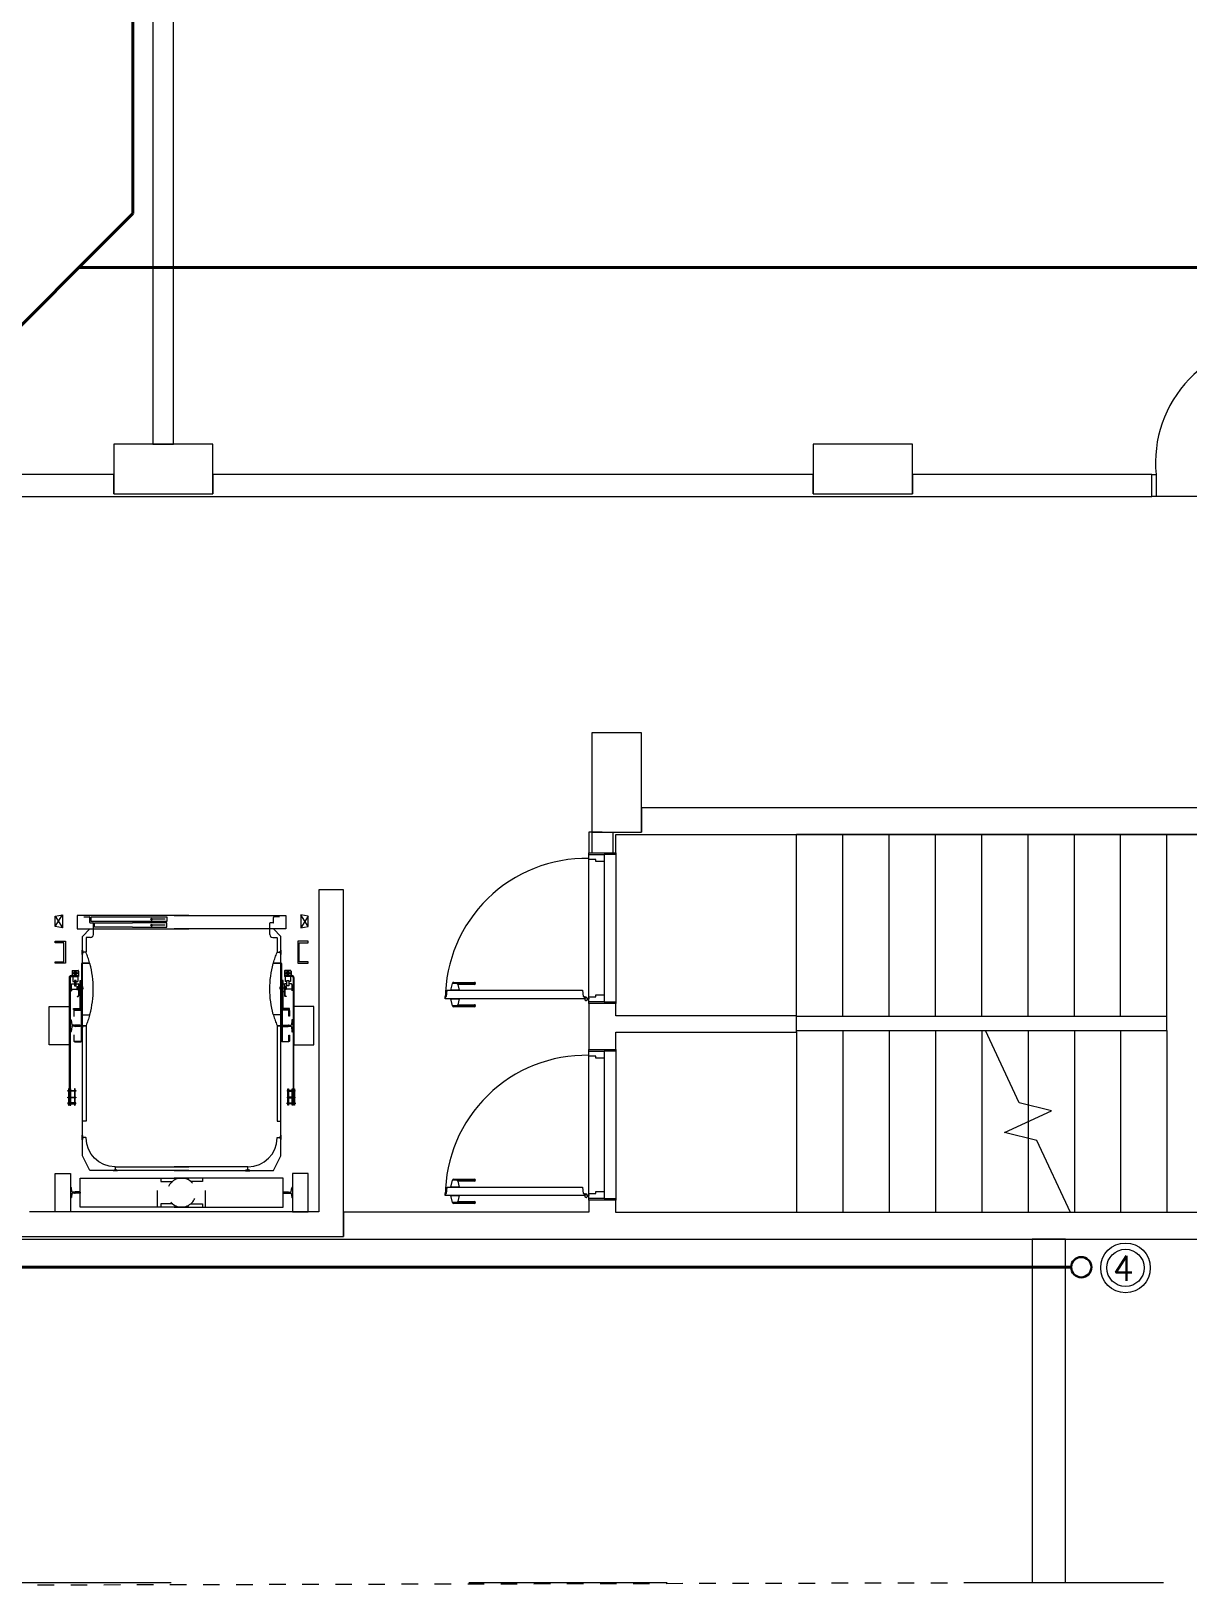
# Model space of a CAD drawing. Header units: millimetres. Extents: x 539 to 842, y -453 to -96.
# Drawn here: x 751.97 to 758.96, y -360.61 to -351.22 of the extents above; entities that cross this region are included whole.
import ezdxf

# ---------------------------------------------------------------- set-up
doc = ezdxf.new("R2010")
doc.units = ezdxf.units.MM
doc.header["$LTSCALE"] = 0.1
for name, pattern in [('ACAD_ISO03W100', [30, 12, -18]), ('CENTER', [2.25, 1, -0.1, 0.05, -0.1, 1]), ('CONTINUA', [0]), ('DASHED', [0.7, 0.5, -0.2]), ('HIDDEN', [0.375, 0.25, -0.125]), ('HIDDEN2', [0.1875, 0.125, -0.0625]), ('Overhead', [0.003969, 0.002381, -0.001587])]:
    doc.linetypes.add(name, pattern=pattern)
doc.layers.get('0').update_dxf_attribs({"lineweight": 5})
doc.layers.add('00-Pluvial', color=40, linetype='Continuous')
doc.layers.add('Textos', color=7, linetype='Continuous')
doc.layers.add('A-WALL', color=7, linetype='Continuous', lineweight=5)
doc.styles.add('Romans', font='romans.shx')

# ---------------------------------------------------------------- blocks, each defined once
blk = doc.blocks.new('g')
blk.add_lwpolyline([(0.6, 0.2), (0.1, 0.2, -0.198945), (0, 0.3, -0.198878), (-0.1, 0.4), (-0.1, 1.2, 0.414208), (-0.3, 1.5, 0.414219), (-0.5, 1.2, -0.000005), (-0.5, -1.3, 0.000002), (-0.5, -1.3, 0.999999), (-0.1, -1.3), (-0.1, -0.4, -0.198907), (0, -0.3, -0.198919), (0.1, -0.2), (0.6, -0.2)], format="xyb")
blk = doc.blocks.new('2-PB F')
at = {"color": 8, "lineweight": 18}
for p, q in [((752.7036, -349.8853), (752.7036, -353.7182)), ((752.8286, -353.7182), (752.8286, -349.8853)), ((753.0661, -353.7182), (752.4661, -353.7182)), ((752.4661, -353.7182), (752.4661, -353.902)), ((752.7036, -353.7182), (752.8286, -353.7182)), ((753.0661, -353.902), (753.0661, -353.7182)), ((757.295, -353.718), (756.695, -353.718)), ((756.695, -353.718), (756.695, -353.902)), ((757.295, -353.902), (757.295, -353.718)), ((752.4661, -353.902), (748.8379, -353.902)), ((752.4661, -353.902), (752.4661, -353.9035)), ((752.4661, -354.018), (752.4661, -353.902)), ((752.4661, -353.9035), (752.4661, -353.9045)), ((752.4661, -353.9045), (752.4661, -353.917)), ((752.4661, -353.917), (752.4661, -353.918)), ((752.4661, -353.918), (752.4661, -354.018)), ((753.0661, -353.9035), (753.0661, -353.902)), ((756.695, -353.902), (753.0661, -353.902)), ((753.0661, -353.902), (753.0661, -354.018)), ((753.0661, -353.9045), (753.0661, -353.9035)), ((753.0661, -353.917), (753.0661, -353.9045)), ((753.0661, -353.918), (753.0661, -353.917)), ((753.0661, -354.018), (753.0661, -353.918)), ((756.695, -353.902), (756.695, -353.9035)), ((756.695, -354.018), (756.695, -353.902)), ((756.695, -353.9035), (756.695, -353.9045)), ((756.695, -353.9045), (756.695, -353.917)), ((756.695, -353.917), (756.695, -353.918)), ((756.695, -353.918), (756.695, -354.018)), ((757.295, -353.9035), (757.295, -353.902)), ((758.743, -353.902), (757.295, -353.902)), ((757.295, -353.902), (757.295, -354.018)), ((757.295, -353.9045), (757.295, -353.9035)), ((757.295, -353.917), (757.295, -353.9045)), ((757.295, -353.918), (757.295, -353.917)), ((757.295, -354.018), (757.295, -353.918)), ((758.743, -353.9019), (758.768, -353.9019)), ((758.743, -354.0355), (758.743, -353.9019)), ((758.768, -353.9019), (758.768, -354.0355)), ((746.7891, -354.0355), (752.4661, -354.0355)), ((752.4661, -354.018), (752.4661, -354.0182)), ((752.4661, -354.0182), (753.0661, -354.0182)), ((752.4661, -354.0355), (758.743, -354.0355)), ((753.0661, -354.0182), (753.0661, -354.018)), ((756.695, -354.018), (757.295, -354.018)), ((758.768, -354.0355), (758.743, -354.0355)), ((759.568, -354.0355), (758.768, -354.0355)), ((755.6565, -355.4637), (755.3565, -355.4637)), ((755.3565, -355.4637), (755.3565, -356.0637)), ((755.6565, -355.9162), (755.6565, -355.4637)), ((755.6565, -355.9177), (755.6565, -355.9162)), ((759.7818, -355.9162), (755.6565, -355.9162)), ((755.6565, -355.9162), (755.6565, -356.0637)), ((755.6565, -355.9187), (755.6565, -355.9177)), ((755.6565, -355.9337), (755.6565, -355.9187)), ((755.6565, -356.0637), (755.6565, -355.9337)), ((755.4203, -356.0637), (755.339, -356.0637)), ((755.339, -356.0637), (755.339, -356.1888)), ((755.3565, -356.0637), (755.4203, -356.0637)), ((755.3565, -356.0637), (755.3565, -356.1888)), ((755.4203, -356.0637), (755.6565, -356.0637)), ((755.4865, -356.1888), (755.4865, -356.0637)), ((755.5015, -356.1888), (755.5015, -356.0787)), ((755.5015, -356.0787), (759.7818, -356.0787)), ((756.594, -357.1787), (756.594, -356.0787)), ((759.934, -356.0787), (756.594, -356.0787)), ((756.874, -357.1787), (756.874, -356.0787)), ((756.874, -357.1787), (756.874, -356.0787)), ((757.154, -357.1787), (757.154, -356.0787)), ((757.154, -357.1787), (757.154, -356.0787)), ((757.434, -357.1787), (757.434, -356.0787)), ((757.434, -357.1787), (757.434, -356.0787)), ((757.714, -357.1787), (757.714, -356.0787)), ((757.714, -357.1787), (757.714, -356.0787)), ((757.994, -357.1787), (757.994, -356.0787)), ((757.994, -357.1787), (757.994, -356.0787)), ((758.274, -357.1787), (758.274, -356.0787)), ((758.274, -357.1787), (758.274, -356.0787)), ((758.554, -357.1787), (758.554, -356.0787)), ((758.554, -357.1787), (758.554, -356.0787)), ((758.834, -357.1787), (758.834, -356.0787)), ((758.834, -357.1787), (758.834, -356.0787)), ((755.339, -356.1888), (755.5015, -356.1888)), ((755.339, -356.1988), (755.339, -356.1888)), ((755.339, -356.1988), (755.431, -356.1988)), ((755.339, -356.2288), (755.339, -356.1988)), ((755.431, -356.1988), (755.431, -356.2408)), ((755.5015, -356.1988), (755.431, -356.1988)), ((755.5015, -356.1888), (755.5015, -356.1988)), ((755.5015, -356.1988), (755.5015, -357.0888)), ((755.3805, -356.2288), (755.339, -356.2288)), ((755.339, -357.0588), (755.339, -356.2288)), ((755.3805, -356.2408), (755.3805, -356.2288)), ((755.431, -356.2408), (755.3805, -356.2408)), ((755.431, -356.2408), (755.431, -357.0468)), ((753.8565, -356.4119), (753.7065, -356.4119)), ((753.7065, -356.4119), (753.7065, -358.3587)), ((753.8565, -358.5087), (753.8565, -356.4119)), ((752.2855, -356.5765), (752.3184, -356.5765)), ((752.3211, -356.6107), (752.3211, -356.5791)), ((753.4322, -356.6107), (753.4322, -356.5791)), ((753.4678, -356.5765), (753.4349, -356.5765)), ((752.3224, -356.612), (752.3407, -356.612)), ((752.3433, -356.6831), (752.3433, -356.6147)), ((753.41, -356.6831), (753.41, -356.6147)), ((753.4309, -356.612), (753.4127, -356.612)), ((752.1122, -356.7231), (752.1744, -356.7231)), ((752.1122, -356.732), (752.1122, -356.7231)), ((752.1655, -356.732), (752.1122, -356.732)), ((752.1655, -356.8476), (752.1655, -356.732)), ((752.1744, -356.7231), (752.1744, -356.8565)), ((753.6411, -356.7231), (753.5789, -356.7231)), ((753.5789, -356.7231), (753.5789, -356.8565)), ((753.5878, -356.8476), (753.5878, -356.732)), ((753.5878, -356.732), (753.6411, -356.732)), ((753.6411, -356.732), (753.6411, -356.7231)), ((752.1122, -356.8565), (752.1122, -356.8476)), ((752.1122, -356.8476), (752.1655, -356.8476)), ((752.1744, -356.8565), (752.1122, -356.8565)), ((753.5789, -356.8565), (753.6411, -356.8565)), ((753.6411, -356.8476), (753.5878, -356.8476)), ((753.6411, -356.8565), (753.6411, -356.8476)), ((754.4792, -357.0584), (754.4819, -357.02)), ((754.4819, -357.02), (755.3015, -357.02)), ((754.5052, -357.02), (754.5147, -356.978)), ((754.5558, -357.02), (754.5052, -357.02)), ((754.6542, -356.978), (754.5147, -356.978)), ((754.522, -356.972), (754.6482, -356.972)), ((754.5471, -356.984), (754.5401, -356.978)), ((754.5471, -356.984), (754.5558, -357.02)), ((754.6482, -356.984), (754.5471, -356.984)), ((755.3015, -357.02), (755.3042, -357.0584)), ((755.3805, -357.0468), (755.431, -357.0468)), ((755.3805, -357.0588), (755.3805, -357.0468)), ((755.431, -357.0468), (755.431, -357.0888)), ((754.4712, -357.0584), (754.4792, -357.0584)), ((754.4712, -357.071), (754.4712, -357.0584)), ((755.3122, -357.071), (754.4712, -357.071)), ((754.5052, -357.071), (754.5558, -357.071)), ((754.5147, -357.113), (754.5052, -357.071)), ((754.6542, -357.113), (754.5147, -357.113)), ((754.6482, -357.119), (754.522, -357.119)), ((754.5471, -357.107), (754.5401, -357.113)), ((754.5558, -357.071), (754.5471, -357.107)), ((754.5471, -357.107), (754.6482, -357.107)), ((755.3042, -357.0584), (755.3122, -357.0584)), ((755.3122, -357.0584), (755.3122, -357.071)), ((755.3122, -357.0602), (755.3199, -357.0602)), ((755.3122, -357.0633), (755.3122, -357.0602)), ((755.3199, -357.0633), (755.3122, -357.0633)), ((755.3222, -357.0661), (755.3199, -357.0633)), ((755.3222, -357.0612), (755.3286, -357.0689)), ((755.339, -357.0707), (755.3277, -357.0802)), ((755.3305, -357.0738), (755.339, -357.0666)), ((755.339, -357.0888), (755.339, -357.0588)), ((755.339, -357.0588), (755.3805, -357.0588)), ((755.339, -357.0666), (755.339, -357.0707)), ((755.431, -357.0888), (755.339, -357.0888)), ((755.339, -357.0988), (755.339, -357.0888)), ((755.339, -357.0988), (755.339, -357.3788)), ((755.5015, -357.0988), (755.339, -357.0988)), ((755.431, -357.0888), (755.5015, -357.0888)), ((755.5015, -357.0888), (755.5015, -357.0988)), ((755.5015, -357.1738), (755.5015, -357.0988)), ((752.2027, -357.2709), (752.2027, -357.1976)), ((752.2027, -357.1976), (752.2072, -357.1976)), ((752.21, -357.2002), (752.2127, -357.2285)), ((752.2127, -357.24), (752.21, -357.2683)), ((752.2296, -357.2309), (752.2153, -357.2309)), ((752.2296, -357.2376), (752.2153, -357.2376)), ((752.2296, -357.2309), (752.2324, -357.2303)), ((752.2296, -357.2309), (752.2324, -357.2303)), ((752.2296, -357.2376), (752.2324, -357.2383)), ((752.2296, -357.2376), (752.2324, -357.2383)), ((752.2624, -357.2303), (752.2324, -357.2303)), ((752.2624, -357.2383), (752.2324, -357.2383)), ((752.2633, -357.2311), (752.2624, -357.2303)), ((752.2633, -357.2374), (752.2624, -357.2383)), ((752.2633, -357.2311), (752.2633, -357.2374)), ((753.49, -357.2311), (753.4909, -357.2303)), ((753.49, -357.2311), (753.49, -357.2374)), ((753.49, -357.2374), (753.4909, -357.2383)), ((753.4909, -357.2303), (753.5209, -357.2303)), ((753.4909, -357.2383), (753.5209, -357.2383)), ((753.5237, -357.2309), (753.5209, -357.2303)), ((753.5237, -357.2309), (753.5209, -357.2303)), ((753.5237, -357.2376), (753.5209, -357.2383)), ((753.5237, -357.2376), (753.5209, -357.2383)), ((753.5237, -357.2309), (753.538, -357.2309)), ((753.5237, -357.2376), (753.538, -357.2376)), ((753.5433, -357.2002), (753.5406, -357.2285)), ((753.5406, -357.24), (753.5433, -357.2683)), ((753.5506, -357.1976), (753.5461, -357.1976)), ((753.5506, -357.2709), (753.5506, -357.1976)), ((756.594, -357.1738), (755.5015, -357.1738)), ((756.594, -357.2738), (756.594, -357.1738)), ((758.834, -357.1787), (756.594, -357.1787)), ((758.834, -357.2637), (758.834, -357.1787)), ((752.2027, -357.2709), (752.2072, -357.2709)), ((753.5506, -357.2709), (753.5461, -357.2709)), ((755.5015, -357.3788), (755.5015, -357.2738)), ((755.5015, -357.2738), (756.594, -357.2738)), ((756.594, -357.2637), (756.874, -357.2637)), ((756.594, -357.2713), (756.594, -358.3637)), ((756.874, -357.2637), (757.154, -357.2637)), ((756.874, -357.2637), (756.874, -358.3637)), ((757.154, -357.2637), (757.434, -357.2637)), ((757.154, -357.2637), (757.154, -358.3637)), ((757.434, -357.2637), (757.714, -357.2637)), ((757.434, -357.2637), (757.434, -358.3637)), ((757.714, -357.2637), (757.7376, -357.2637)), ((757.714, -357.2637), (757.714, -358.3637)), ((757.7376, -357.2637), (758.834, -357.2637)), ((757.994, -357.2637), (757.994, -357.7132)), ((757.994, -357.2637), (757.994, -357.7132)), ((758.274, -357.2637), (758.274, -358.3637)), ((758.274, -357.2637), (758.274, -358.3637)), ((758.554, -357.2637), (758.554, -358.3637)), ((758.554, -357.2637), (758.554, -358.3637)), ((758.834, -357.2637), (758.834, -358.3637)), ((758.834, -357.2637), (758.834, -358.3637)), ((755.339, -357.3788), (755.5015, -357.3788)), ((755.339, -357.3888), (755.339, -357.3788)), ((755.339, -357.3888), (755.431, -357.3888)), ((755.339, -357.4188), (755.339, -357.3888)), ((755.3805, -357.4188), (755.339, -357.4188)), ((755.339, -358.2488), (755.339, -357.4188)), ((755.3805, -357.4308), (755.3805, -357.4188)), ((755.431, -357.4308), (755.3805, -357.4308)), ((755.431, -357.3888), (755.431, -357.4308)), ((755.5015, -357.3888), (755.431, -357.3888)), ((755.431, -357.4308), (755.431, -358.2368)), ((755.5015, -357.3788), (755.5015, -357.3888)), ((755.5015, -357.3888), (755.5015, -358.2788)), ((757.994, -357.7132), (757.994, -357.8137)), ((757.994, -357.8137), (757.994, -357.9141)), ((757.994, -357.8137), (757.994, -357.9141)), ((757.994, -357.9141), (757.994, -358.3637)), ((754.5052, -358.21), (754.5147, -358.168)), ((754.6542, -358.168), (754.5147, -358.168)), ((754.522, -358.162), (754.6482, -358.162)), ((754.5471, -358.174), (754.5401, -358.168)), ((754.5471, -358.174), (754.5558, -358.21)), ((754.6482, -358.174), (754.5471, -358.174)), ((752.2055, -358.212), (752.2055, -358.2743)), ((752.2081, -358.212), (752.2055, -358.212)), ((752.2081, -358.2743), (752.2055, -358.2743)), ((752.2135, -358.2372), (752.2109, -358.2146)), ((752.2135, -358.249), (752.2109, -358.2717)), ((752.2296, -358.2398), (752.2164, -358.2398)), ((752.2296, -358.2465), (752.2164, -358.2465)), ((752.2296, -358.2398), (752.2324, -358.2391)), ((752.2296, -358.2465), (752.2324, -358.2471)), ((752.2624, -358.2391), (752.2324, -358.2391)), ((752.2624, -358.2471), (752.2324, -358.2471)), ((752.2633, -358.24), (752.2624, -358.2391)), ((752.2633, -358.2463), (752.2624, -358.2471)), ((752.2633, -358.24), (752.2633, -358.2463)), ((753.49, -358.24), (753.4909, -358.2391)), ((753.49, -358.24), (753.49, -358.2463)), ((753.49, -358.2463), (753.4909, -358.2471)), ((753.4909, -358.2391), (753.5209, -358.2391)), ((753.4909, -358.2471), (753.5209, -358.2471)), ((753.5237, -358.2398), (753.5209, -358.2391)), ((753.5237, -358.2465), (753.5209, -358.2471)), ((753.5237, -358.2398), (753.537, -358.2398)), ((753.5237, -358.2465), (753.537, -358.2465)), ((753.5398, -358.2372), (753.5424, -358.2146)), ((753.5398, -358.249), (753.5424, -358.2717)), ((753.5452, -358.212), (753.5478, -358.212)), ((753.5452, -358.2743), (753.5478, -358.2743)), ((753.5478, -358.212), (753.5478, -358.2743)), ((754.4712, -358.2484), (754.4792, -358.2484)), ((754.4712, -358.261), (754.4712, -358.2484)), ((755.3122, -358.261), (754.4712, -358.261)), ((754.4792, -358.2484), (754.4819, -358.21)), ((754.4819, -358.21), (755.3015, -358.21)), ((754.5558, -358.21), (754.5052, -358.21)), ((754.5052, -358.261), (754.5558, -358.261)), ((754.5147, -358.303), (754.5052, -358.261)), ((754.5558, -358.261), (754.5471, -358.297)), ((755.3015, -358.21), (755.3042, -358.2484)), ((755.3042, -358.2484), (755.3122, -358.2484)), ((755.3122, -358.2484), (755.3122, -358.261)), ((755.3122, -358.2502), (755.3199, -358.2502)), ((755.3122, -358.2533), (755.3122, -358.2502)), ((755.3199, -358.2533), (755.3122, -358.2533)), ((755.3222, -358.2561), (755.3199, -358.2533)), ((755.3222, -358.2512), (755.3286, -358.2589)), ((755.339, -358.2607), (755.3277, -358.2702)), ((755.3305, -358.2638), (755.339, -358.2566)), ((755.339, -358.2788), (755.339, -358.2488)), ((755.339, -358.2488), (755.3805, -358.2488)), ((755.339, -358.2566), (755.339, -358.2607)), ((755.3805, -358.2368), (755.431, -358.2368)), ((755.3805, -358.2488), (755.3805, -358.2368)), ((755.431, -358.2368), (755.431, -358.2788)), ((753.7065, -358.3587), (751.9565, -358.3587)), ((755.339, -358.3612), (753.8565, -358.3612)), ((753.8565, -358.3612), (753.8565, -358.5087)), ((754.6542, -358.303), (754.5147, -358.303)), ((754.6482, -358.309), (754.522, -358.309)), ((754.5471, -358.297), (754.5401, -358.303)), ((754.5471, -358.297), (754.6482, -358.297)), ((755.431, -358.2788), (755.339, -358.2788)), ((755.339, -358.2888), (755.339, -358.2788)), ((755.339, -358.2888), (755.339, -358.3612)), ((755.5015, -358.2888), (755.339, -358.2888)), ((755.431, -358.2788), (755.5015, -358.2788)), ((755.5015, -358.2788), (755.5015, -358.2888)), ((755.5015, -358.3637), (755.5015, -358.2888)), ((759.934, -358.3637), (755.5015, -358.3637)), ((751.5065, -358.5237), (753.8565, -358.5237)), ((751.8065, -358.5087), (753.8565, -358.5087)), ((753.8565, -358.5237), (759.939, -358.5237)), ((758.2198, -358.5237), (758.0198, -358.5237)), ((758.0198, -358.5237), (758.0198, -360.5998)), ((758.2198, -360.5998), (758.2198, -358.5237)), ((758.0198, -360.5998), (758.2198, -360.5998))]:
    blk.add_line(p, q, dxfattribs=at)
at = {"color": 8, "linetype": 'HIDDEN', "lineweight": 18}
for p, q in [((752.1122, -356.6343), (752.1567, -356.5631)), ((752.1122, -356.572), (752.1567, -356.6431)), ((753.6411, -356.6343), (753.5967, -356.5631)), ((753.6411, -356.572), (753.5967, -356.6431)), ((751.8065, -360.6147), (758.1198, -360.5998))]:
    blk.add_line(p, q, dxfattribs=at)
at = {"color": 8, "linetype": 'Continuous', "lineweight": 18}
for p, q in [((752.9211, -356.5676), (752.2455, -356.5676)), ((752.2455, -356.5676), (752.2455, -356.6476)), ((752.33, -356.5765), (752.7878, -356.5765)), ((752.33, -356.6031), (752.33, -356.5765)), ((752.6895, -356.59), (752.6983, -356.5838)), ((752.7878, -356.5765), (752.7878, -356.6031)), ((752.8322, -356.5676), (753.5078, -356.5676)), ((753.5078, -356.5676), (753.5078, -356.6476)), ((752.2455, -356.6476), (752.9211, -356.6476)), ((752.2767, -356.6956), (752.3211, -356.6476)), ((752.3211, -356.6476), (752.9211, -356.6476)), ((752.7878, -356.6031), (752.33, -356.6031)), ((752.3506, -356.6387), (752.3506, -356.612)), ((752.3506, -356.612), (752.5795, -356.612)), ((752.5795, -356.6387), (752.3506, -356.6387)), ((752.7878, -356.612), (752.5795, -356.612)), ((752.5795, -356.6387), (752.7878, -356.6387)), ((752.7767, -356.59), (752.6895, -356.59)), ((752.6895, -356.59), (752.699, -356.5965)), ((752.6895, -356.6265), (752.6983, -356.6203)), ((752.7767, -356.6265), (752.6895, -356.6265)), ((752.6895, -356.6265), (752.699, -356.633)), ((752.7878, -356.6387), (752.7878, -356.612)), ((753.4322, -356.6476), (752.8322, -356.6476)), ((753.5078, -356.6476), (752.8322, -356.6476)), ((753.4767, -356.6946), (753.4322, -356.6476)), ((752.2767, -358.0209), (752.2767, -356.6956)), ((752.3255, -356.7009), (752.3015, -356.7009)), ((753.4278, -356.7009), (753.4518, -356.7009)), ((753.4767, -358.0209), (753.4767, -356.6946)), ((752.1971, -356.9426), (752.1971, -357.3138)), ((752.2027, -356.9426), (752.2027, -357.3138)), ((752.2083, -356.9313), (752.2542, -356.9313)), ((752.2083, -356.9369), (752.2542, -356.9369)), ((752.2146, -356.9033), (752.2146, -356.9289)), ((752.2146, -356.916), (752.2157, -356.916)), ((752.2157, -356.9033), (752.2157, -356.9289)), ((752.2157, -356.9287), (752.217, -356.93)), ((752.217, -356.9009), (752.2517, -356.9009)), ((752.217, -356.9019), (752.2517, -356.9019)), ((752.217, -356.93), (752.2517, -356.93)), ((752.217, -356.9302), (752.2517, -356.9302)), ((752.2188, -356.9369), (752.2188, -356.9664)), ((752.224, -356.9122), (752.2279, -356.9122)), ((752.224, -356.9122), (752.224, -356.9199)), ((752.224, -356.9199), (752.2279, -356.9199)), ((752.2279, -356.9101), (752.2279, -356.9122)), ((752.2279, -356.9101), (752.2407, -356.9101)), ((752.2279, -356.9199), (752.2279, -356.9221)), ((752.2279, -356.9221), (752.2407, -356.9221)), ((752.2288, -356.9597), (752.2288, -356.9935)), ((752.2399, -356.9597), (752.2288, -356.9597)), ((752.2399, -356.9935), (752.2399, -356.9597)), ((752.2407, -356.9101), (752.2407, -356.9122)), ((752.2407, -356.9122), (752.2447, -356.9122)), ((752.2407, -356.9199), (752.2407, -356.9221)), ((752.2407, -356.9199), (752.2447, -356.9199)), ((752.2447, -356.9122), (752.2447, -356.9199)), ((752.2499, -356.9369), (752.2499, -356.9664)), ((752.253, -356.9287), (752.2517, -356.93)), ((752.253, -356.9033), (752.253, -356.9289)), ((752.253, -356.916), (752.2541, -356.916)), ((752.2541, -356.9033), (752.2541, -356.9289)), ((752.2542, -356.9313), (752.2542, -356.9369)), ((752.2628, -357.1252), (752.2628, -356.9605)), ((752.2628, -356.9605), (752.2685, -356.9605)), ((752.2685, -356.9605), (752.2685, -357.1258)), ((753.4905, -356.9605), (753.4848, -356.9605)), ((753.4848, -356.9605), (753.4848, -357.1258)), ((753.4905, -357.1252), (753.4905, -356.9605)), ((753.545, -356.9313), (753.4991, -356.9313)), ((753.4991, -356.9313), (753.4991, -356.9369)), ((753.545, -356.9369), (753.4991, -356.9369)), ((753.4992, -356.9033), (753.4992, -356.9289)), ((753.5003, -356.916), (753.4992, -356.916)), ((753.5003, -356.9033), (753.5003, -356.9289)), ((753.5003, -356.9287), (753.5016, -356.93)), ((753.5363, -356.9009), (753.5016, -356.9009)), ((753.5363, -356.9019), (753.5016, -356.9019)), ((753.5363, -356.93), (753.5016, -356.93)), ((753.5363, -356.9302), (753.5016, -356.9302)), ((753.5034, -356.9369), (753.5034, -356.9664)), ((753.5086, -356.9122), (753.5086, -356.9199)), ((753.5126, -356.9122), (753.5086, -356.9122)), ((753.5126, -356.9199), (753.5086, -356.9199)), ((753.5126, -356.9101), (753.5126, -356.9122)), ((753.5254, -356.9101), (753.5126, -356.9101)), ((753.5126, -356.9199), (753.5126, -356.9221)), ((753.5254, -356.9221), (753.5126, -356.9221)), ((753.5134, -356.9935), (753.5134, -356.9597)), ((753.5134, -356.9597), (753.5245, -356.9597)), ((753.5245, -356.9597), (753.5245, -356.9935)), ((753.5254, -356.9101), (753.5254, -356.9122)), ((753.5293, -356.9122), (753.5254, -356.9122)), ((753.5254, -356.9199), (753.5254, -356.9221)), ((753.5293, -356.9199), (753.5254, -356.9199)), ((753.5293, -356.9122), (753.5293, -356.9199)), ((753.5345, -356.9369), (753.5345, -356.9664)), ((753.5376, -356.9287), (753.5363, -356.93)), ((753.5376, -356.9033), (753.5376, -356.9289)), ((753.5387, -356.916), (753.5376, -356.916)), ((753.5387, -356.9033), (753.5387, -356.9289)), ((753.5506, -356.9426), (753.5506, -357.3138)), ((753.5563, -356.9426), (753.5563, -357.3138)), ((752.2097, -356.984), (752.2097, -357.0231)), ((752.2097, -357.0231), (752.2111, -357.0231)), ((752.2111, -357.0151), (752.2111, -357.0231)), ((752.2124, -356.9814), (752.2288, -356.9814)), ((752.2124, -357.0125), (752.2515, -357.0125)), ((752.2124, -357.0138), (752.2515, -357.0138)), ((752.2188, -356.9664), (752.2288, -356.9664)), ((752.2288, -356.9935), (752.2399, -356.9935)), ((752.2399, -356.9664), (752.2499, -356.9664)), ((752.2399, -356.9814), (752.2515, -356.9814)), ((752.2435, -357.0138), (752.2435, -357.016)), ((752.2435, -357.016), (752.2506, -357.016)), ((752.2506, -357.0138), (752.2506, -357.0169)), ((752.2506, -357.0169), (752.2528, -357.0169)), ((752.2528, -357.0151), (752.2528, -357.0543)), ((752.2542, -356.9837), (752.2542, -357.0543)), ((752.2542, -356.9837), (752.2628, -356.9837)), ((752.2542, -357.0288), (752.2628, -357.0288)), ((752.2685, -356.9969), (752.2707, -356.9969)), ((752.2685, -357.0156), (752.2707, -357.0156)), ((752.2707, -357.0156), (752.2707, -356.9969)), ((752.2711, -356.9965), (752.2792, -356.9965)), ((752.2712, -357.0116), (752.2791, -357.0116)), ((752.2714, -357.016), (752.2789, -357.016)), ((752.2715, -357.0009), (752.2788, -357.0009)), ((752.2796, -357.0137), (752.2796, -356.9984)), ((753.4737, -357.0137), (753.4737, -356.9984)), ((753.4822, -356.9965), (753.4742, -356.9965)), ((753.4821, -357.0116), (753.4742, -357.0116)), ((753.4819, -357.016), (753.4744, -357.016)), ((753.4818, -357.0009), (753.4745, -357.0009)), ((753.4848, -356.9969), (753.4826, -356.9969)), ((753.4826, -357.0156), (753.4826, -356.9969)), ((753.4848, -357.0156), (753.4826, -357.0156)), ((753.4991, -356.9837), (753.4905, -356.9837)), ((753.4991, -357.0288), (753.4905, -357.0288)), ((753.4991, -356.9837), (753.4991, -357.0543)), ((753.5005, -357.0151), (753.5005, -357.0543)), ((753.5027, -357.0169), (753.5005, -357.0169)), ((753.5134, -356.9814), (753.5018, -356.9814)), ((753.5409, -357.0125), (753.5018, -357.0125)), ((753.5409, -357.0138), (753.5018, -357.0138)), ((753.5027, -357.0138), (753.5027, -357.0169)), ((753.5098, -357.016), (753.5027, -357.016)), ((753.5134, -356.9664), (753.5034, -356.9664)), ((753.5098, -357.0138), (753.5098, -357.016)), ((753.5245, -356.9935), (753.5134, -356.9935)), ((753.5345, -356.9664), (753.5245, -356.9664)), ((753.5409, -356.9814), (753.5245, -356.9814)), ((753.5423, -357.0151), (753.5423, -357.0231)), ((753.5436, -357.0231), (753.5423, -357.0231)), ((753.5436, -356.984), (753.5436, -357.0231)), ((752.0767, -357.3498), (752.0767, -357.1187)), ((752.0767, -357.1187), (752.1971, -357.1187)), ((752.1971, -357.1187), (752.1971, -357.3498)), ((752.224, -357.1308), (752.2572, -357.1308)), ((752.224, -357.1365), (752.224, -357.1308)), ((752.2578, -357.1365), (752.224, -357.1365)), ((752.2448, -357.0556), (752.2515, -357.0556)), ((752.2448, -357.0556), (752.2448, -357.0569)), ((752.2448, -357.0569), (752.2515, -357.0569)), ((753.4955, -357.1365), (753.5293, -357.1365)), ((753.5293, -357.1308), (753.4961, -357.1308)), ((753.5085, -357.0556), (753.5018, -357.0556)), ((753.5085, -357.0569), (753.5018, -357.0569)), ((753.5085, -357.0556), (753.5085, -357.0569)), ((753.5293, -357.1365), (753.5293, -357.1308)), ((753.6767, -357.1187), (753.5563, -357.1187)), ((753.5563, -357.1187), (753.5563, -357.3498)), ((753.6767, -357.3498), (753.6767, -357.1187)), ((752.2767, -357.2343), (752.2989, -357.2343)), ((752.2989, -357.2343), (752.2989, -357.812)), ((753.4767, -357.2343), (753.4544, -357.2343)), ((753.4544, -357.2343), (753.4544, -357.812)), ((752.1971, -357.3138), (752.2027, -357.3138)), ((753.5563, -357.3138), (753.5506, -357.3138)), ((757.9412, -357.7004), (757.7376, -357.2637)), ((752.1971, -357.3498), (752.0767, -357.3498)), ((753.5563, -357.3498), (753.6767, -357.3498)), ((758.1356, -357.7477), (757.9412, -357.7004)), ((757.8524, -357.8797), (758.1356, -357.7477)), ((752.2989, -357.812), (752.2767, -357.812)), ((753.4544, -357.812), (753.4767, -357.812)), ((758.0468, -357.927), (757.8524, -357.8797)), ((758.2505, -358.3637), (758.0468, -357.927)), ((752.3211, -358.1098), (752.2767, -358.0209)), ((752.4767, -358.1098), (752.4767, -358.0876)), ((752.4767, -358.0876), (752.9211, -358.0876)), ((753.2767, -358.0876), (752.8322, -358.0876)), ((753.2767, -358.1098), (753.2767, -358.0876)), ((753.4322, -358.1098), (753.4767, -358.0209)), ((752.1122, -358.3587), (752.1122, -358.1276)), ((752.1122, -358.1276), (752.2055, -358.1276)), ((752.2055, -358.1276), (752.2055, -358.3587)), ((752.2633, -358.3311), (752.2633, -358.1551)), ((752.2633, -358.1551), (752.9211, -358.1558)), ((752.9211, -358.1098), (752.3211, -358.1098)), ((752.8322, -358.1098), (753.4322, -358.1098)), ((753.49, -358.1551), (752.8322, -358.1558)), ((753.49, -358.3311), (753.49, -358.1551)), ((753.6411, -358.1276), (753.5478, -358.1276)), ((753.5478, -358.1276), (753.5478, -358.3587)), ((753.6411, -358.3587), (753.6411, -358.1276)), ((752.2055, -358.3587), (752.1122, -358.3587)), ((752.9211, -358.3311), (752.2633, -358.3311)), ((752.8322, -358.3311), (753.49, -358.3311)), ((753.5478, -358.3587), (753.6411, -358.3587))]:
    blk.add_line(p, q, dxfattribs=at)
at = {"color": 8, "linetype": 'CENTER', "lineweight": 18}
for p, q in [((752.217, -356.9161), (752.2517, -356.9161)), ((753.5363, -356.9161), (753.5016, -356.9161)), ((752.2415, -357.0063), (752.283, -357.0063)), ((753.5118, -357.0063), (753.4703, -357.0063))]:
    blk.add_line(p, q, dxfattribs=at)
at = {"color": 8, "linetype": 'DASHED', "lineweight": 18}
for p, q in [((752.2435, -356.9965), (752.2506, -356.9965)), ((752.2435, -356.9965), (752.2435, -357.0125)), ((752.2435, -357.0009), (752.2506, -357.0009)), ((752.2435, -357.0116), (752.2506, -357.0116)), ((752.2506, -356.9956), (752.2506, -357.0125)), ((752.2506, -356.9956), (752.2542, -356.9956)), ((752.2528, -357.0151), (752.2528, -357.0151)), ((753.5027, -356.9956), (753.4991, -356.9956)), ((753.5005, -357.0151), (753.5005, -357.0151)), ((753.5027, -356.9956), (753.5027, -357.0125)), ((753.5098, -356.9965), (753.5027, -356.9965)), ((753.5098, -357.0009), (753.5027, -357.0009)), ((753.5098, -357.0116), (753.5027, -357.0116)), ((753.5098, -356.9965), (753.5098, -357.0125))]:
    blk.add_line(p, q, dxfattribs=at)
at = {"color": 8, "linetype": 'Overhead', "lineweight": 18}
for p, q in [((756.594, -357.2713), (756.594, -358.3637)), ((756.874, -357.2637), (756.874, -358.3637)), ((757.154, -357.2637), (757.154, -358.3637)), ((757.434, -357.2637), (757.434, -358.3637)), ((757.714, -357.2637), (757.714, -358.3637)), ((757.994, -357.7132), (757.994, -357.8137)), ((757.994, -357.9141), (757.994, -358.3637))]:
    blk.add_line(p, q, dxfattribs=at)
at = {"color": 8, "linetype": 'HIDDEN2', "lineweight": 18, "ltscale": 0.5}
for p, q in [((752.731, -358.3305), (752.731, -358.1558)), ((752.731, -358.1558), (752.7504, -358.1558)), ((752.7504, -358.1558), (752.7504, -358.1752)), ((752.7504, -358.1752), (752.8233, -358.1752)), ((753.0029, -358.1752), (752.9301, -358.1752)), ((753.0223, -358.1558), (753.0029, -358.1558)), ((753.0029, -358.1558), (753.0029, -358.1752)), ((753.0223, -358.3305), (753.0223, -358.1558)), ((752.7504, -358.3305), (752.731, -358.3305)), ((752.8233, -358.3111), (752.7504, -358.3111)), ((752.7504, -358.3111), (752.7504, -358.3305)), ((752.9301, -358.3111), (753.0029, -358.3111)), ((753.0029, -358.3111), (753.0029, -358.3305)), ((753.0029, -358.3305), (753.0223, -358.3305))]:
    blk.add_line(p, q, dxfattribs=at)
at = {"color": 8, "lineweight": 18}
for points in [[(752.1567, -356.5631), (752.1567, -356.6431), (752.1122, -356.6343), (752.1122, -356.572)], [(753.5967, -356.5631), (753.5967, -356.6431), (753.6411, -356.6343), (753.6411, -356.572)], [(752.2338, -357.6165), (752.2294, -357.6165), (752.2294, -357.7143), (752.2338, -357.7143)], [(753.5195, -357.6165), (753.5239, -357.6165), (753.5239, -357.7143), (753.5195, -357.7143)]]:
    blk.add_lwpolyline(points, close=True, dxfattribs=at)
for points in [[(752.3015, -356.7009, 0.382405), (752.2989, -356.7033), (752.2989, -356.7874, -0.382405), (752.2962, -356.7898), (752.2793, -356.7898, -0.414213), (752.2766, -356.7871), (752.2766, -356.7791)], [(753.4518, -356.7009, -0.382405), (753.4544, -356.7033), (753.4544, -356.7874, 0.382405), (753.4571, -356.7898), (753.474, -356.7898, 0.414213), (753.4767, -356.7871), (753.4767, -356.7791)], [(752.2722, -356.8565), (752.3181, -356.8565, 0.498137), (752.3207, -356.8531, 0.014075), (752.3109, -356.822, 0.014078), (752.2993, -356.7915, 0.303961), (752.2968, -356.7898), (752.2793, -356.7898, 0.414205), (752.2767, -356.7925), (752.2767, -356.8005)], [(752.2944, -356.8565), (752.2749, -356.8565, 0.415832), (752.2722, -356.8591), (752.2722, -357.1649, 0.414217), (752.2749, -357.1676), (752.2944, -357.1676)], [(752.2793, -356.7898, 0.414213), (752.2766, -356.7925), (752.2766, -356.8005)], [(752.2962, -357.1676), (752.3197, -357.1676, 0.337311), (752.3222, -357.1656, 0.067471), (752.3431, -357.012, 0.067485), (752.3222, -356.8584, 0.337302), (752.3197, -356.8565), (752.2962, -356.8565)], [(753.4571, -357.1676), (753.4336, -357.1676, -0.337311), (753.4311, -357.1656, -0.067471), (753.4103, -357.012, -0.067485), (753.4311, -356.8584, -0.337302), (753.4336, -356.8565), (753.4571, -356.8565)], [(753.4811, -356.8565), (753.4352, -356.8565, -0.498137), (753.4326, -356.8531, -0.014075), (753.4425, -356.822, -0.014078), (753.454, -356.7915, -0.303961), (753.4565, -356.7898), (753.474, -356.7898, -0.414205), (753.4767, -356.7925), (753.4767, -356.8005)], [(753.4589, -356.8565), (753.4784, -356.8565, -0.415832), (753.4811, -356.8591), (753.4811, -357.1649, -0.414217), (753.4784, -357.1676), (753.4589, -357.1676)], [(753.474, -356.7898, -0.414213), (753.4767, -356.7925), (753.4767, -356.8005)], [(752.2278, -357.292), (752.2251, -357.292), (752.2251, -357.3267, 0.414213), (752.2304, -357.332), (752.266, -357.332, 0.414214), (752.2713, -357.3267), (752.2713, -357.1418, 0.414214), (752.266, -357.1365), (752.2304, -357.1365, 0.414214), (752.2251, -357.1418), (752.2251, -357.1765), (752.2278, -357.1765), (752.2278, -357.1418, -0.41421), (752.2304, -357.1391), (752.266, -357.1391, -0.414217), (752.2687, -357.1418), (752.2687, -357.3267, -0.414213), (752.266, -357.3294), (752.2304, -357.3294, -0.414218), (752.2278, -357.3267), (752.2278, -357.292)], [(753.5255, -357.292), (753.5282, -357.292), (753.5282, -357.3267, -0.414213), (753.5229, -357.332), (753.4873, -357.332, -0.414214), (753.482, -357.3267), (753.482, -357.1418, -0.414214), (753.4873, -357.1365), (753.5229, -357.1365, -0.414214), (753.5282, -357.1418), (753.5282, -357.1765), (753.5255, -357.1765), (753.5255, -357.1418, 0.41421), (753.5229, -357.1391), (753.4873, -357.1391, 0.414217), (753.4847, -357.1418), (753.4847, -357.3267, 0.414213), (753.4873, -357.3294), (753.5229, -357.3294, 0.414218), (753.5255, -357.3267), (753.5255, -357.292)], [(752.2722, -357.1676), (752.3181, -357.1676, -0.498137), (752.3207, -357.171, -0.014075), (752.3109, -357.2021, -0.014078), (752.2993, -357.2326, -0.303961), (752.2968, -357.2343), (752.2793, -357.2343, -0.414205), (752.2767, -357.2316), (752.2767, -357.2236)], [(752.2793, -357.2343, 0.414205), (752.2767, -357.2369), (752.2767, -357.2449)], [(753.4811, -357.1676), (753.4352, -357.1676, 0.498137), (753.4326, -357.171, 0.014075), (753.4425, -357.2021, 0.014078), (753.454, -357.2326, 0.303961), (753.4565, -357.2343), (753.474, -357.2343, 0.414205), (753.4767, -357.2316), (753.4767, -357.2236)], [(753.474, -357.2343, -0.414205), (753.4767, -357.2369), (753.4767, -357.2449)], [(752.2793, -357.9098), (752.2793, -357.9098, -0.414213), (752.2767, -357.9071), (752.2767, -357.8991)], [(753.474, -357.9098), (753.474, -357.9098, 0.414213), (753.4767, -357.9071), (753.4767, -357.8991)], [(752.466, -358.1098), (752.474, -358.1098, 0.414214), (752.4767, -358.1071), (752.4767, -358.0901, 0.417709), (752.4741, -358.0875, -0.405583), (752.2989, -357.9124, 0.40989), (752.2963, -357.9098), (752.2793, -357.9098, 0.414213), (752.2767, -357.9124), (752.2767, -357.9204)], [(753.2873, -358.1098), (753.2793, -358.1098, -0.414214), (753.2766, -358.1071), (753.2766, -358.0901, -0.417709), (753.2792, -358.0875, 0.405583), (753.4544, -357.9124, -0.40989), (753.457, -357.9098), (753.474, -357.9098, -0.414213), (753.4767, -357.9124), (753.4767, -357.9204)], [(752.4874, -358.1098), (752.4794, -358.1098, -0.414214), (752.4767, -358.1071)], [(753.266, -358.1098), (753.274, -358.1098, 0.414214), (753.2766, -358.1071)]]:
    blk.add_lwpolyline(points, format="xyb", dxfattribs=at)
for points in [[(752.1983, -357.6165), (752.1938, -357.6165), (752.1938, -357.7143), (752.1983, -357.7143), (752.1983, -357.1276), (752.2027, -357.1276), (752.2027, -357.7143), (752.2071, -357.7143), (752.2071, -357.6165), (752.2027, -357.6165)], [(753.5551, -357.6165), (753.5595, -357.6165), (753.5595, -357.7143), (753.5551, -357.7143), (753.5551, -357.1276), (753.5506, -357.1276), (753.5506, -357.7143), (753.5462, -357.7143), (753.5462, -357.6165), (753.5506, -357.6165)], [(752.1938, -357.6298), (752.1894, -357.6298), (752.1894, -357.6254), (752.1938, -357.6254)], [(752.1938, -357.6698), (752.1894, -357.6698), (752.1894, -357.6654), (752.1938, -357.6654)], [(752.1938, -357.7009), (752.1894, -357.7009), (752.1894, -357.7054), (752.1938, -357.7054)], [(752.1983, -357.6254), (752.2027, -357.6254)], [(752.2027, -357.6298), (752.1983, -357.6298)], [(752.1983, -357.6654), (752.2027, -357.6654)], [(752.2027, -357.6698), (752.1983, -357.6698)], [(752.2027, -357.7009), (752.1983, -357.7009)], [(752.1983, -357.7054), (752.2027, -357.7054)], [(752.2071, -357.6254), (752.2294, -357.6254)], [(752.2294, -357.6298), (752.2071, -357.6298)], [(752.2071, -357.6654), (752.2294, -357.6654)], [(752.2294, -357.6698), (752.2071, -357.6698)], [(752.2294, -357.7009), (752.2071, -357.7009)], [(752.2071, -357.7054), (752.2294, -357.7054)], [(752.2338, -357.6254), (752.2383, -357.6254), (752.2383, -357.6298)], [(752.2383, -357.6298), (752.2338, -357.6298)], [(752.2338, -357.6654), (752.2383, -357.6654), (752.2383, -357.6698)], [(752.2383, -357.6698), (752.2338, -357.6698)], [(752.2338, -357.7054), (752.2383, -357.7054), (752.2383, -357.7009)], [(752.2383, -357.7009), (752.2338, -357.7009)], [(753.5195, -357.6254), (753.5151, -357.6254), (753.5151, -357.6298)], [(753.5151, -357.6298), (753.5195, -357.6298)], [(753.5195, -357.6654), (753.5151, -357.6654), (753.5151, -357.6698)], [(753.5151, -357.6698), (753.5195, -357.6698)], [(753.5195, -357.7054), (753.5151, -357.7054), (753.5151, -357.7009)], [(753.5151, -357.7009), (753.5195, -357.7009)], [(753.5462, -357.6254), (753.5239, -357.6254)], [(753.5239, -357.6298), (753.5462, -357.6298)], [(753.5462, -357.6654), (753.5239, -357.6654)], [(753.5239, -357.6698), (753.5462, -357.6698)], [(753.5239, -357.7009), (753.5462, -357.7009)], [(753.5462, -357.7054), (753.5239, -357.7054)], [(753.5551, -357.6254), (753.5506, -357.6254)], [(753.5506, -357.6298), (753.5551, -357.6298)], [(753.5551, -357.6654), (753.5506, -357.6654)], [(753.5506, -357.6698), (753.5551, -357.6698)], [(753.5506, -357.7009), (753.5551, -357.7009)], [(753.5551, -357.7054), (753.5506, -357.7054)], [(753.5595, -357.6298), (753.5639, -357.6298), (753.5639, -357.6254), (753.5595, -357.6254)], [(753.5595, -357.6698), (753.5639, -357.6698), (753.5639, -357.6654), (753.5595, -357.6654)], [(753.5595, -357.7009), (753.5639, -357.7009), (753.5639, -357.7054), (753.5595, -357.7054)]]:
    blk.add_lwpolyline(points, dxfattribs=at)
for centre, radius, start, end in [((759.4949, -353.8311), 0.7303, 86.67006, 185.56979), ((755.3225, -357.0741), 0.8513, 88.88942, 179.79136), ((752.3184, -356.5791), 0.00267, 359.99999, 90), ((753.4349, -356.5791), 0.00267, 90, 180.00001), ((752.3224, -356.6107), 0.00133, 180, 270), ((752.3407, -356.6147), 0.00267, 359.99999, 90), ((753.4127, -356.6147), 0.00267, 90, 180.00001), ((753.4309, -356.6107), 0.00133, 270, 0), ((752.3255, -356.6831), 0.0178, 270, 0.00001), ((752.3255, -356.6831), 0.0178, 270, 0.00001), ((753.4278, -356.6831), 0.0178, 179.99999, 270), ((753.4278, -356.6831), 0.0178, 179.99999, 270), ((754.5222, -356.9797), 0.0077, 92.04981, 167.25471), ((754.6482, -356.978), 0.006, 270, 90), ((754.5222, -357.1113), 0.0077, 192.74529, 267.95019), ((754.6482, -357.113), 0.006, 270, 90), ((755.3225, -357.0741), 0.008, 2.18456, 309.95505), ((755.3225, -357.0741), 0.008, 92.18456, 39.99913), ((755.3199, -357.0632), 0.003, 39.99913, 90), ((752.2072, -357.2004), 0.00282, 4.94834, 89.99451), ((752.2153, -357.2283), 0.00267, 185.45863, 270.00064), ((752.2153, -357.2403), 0.00267, 89.99936, 174.54137), ((753.538, -357.2283), 0.00267, 269.99936, 354.54137), ((753.538, -357.2403), 0.00267, 5.45863, 90.00064), ((753.5461, -357.2004), 0.00282, 90.00549, 175.05166), ((752.2072, -357.2681), 0.00282, 270.00549, 355.05166), ((753.5461, -357.2681), 0.00282, 184.94834, 269.99451), ((755.3225, -358.2641), 0.8513, 88.88942, 179.79136), ((754.5222, -358.1697), 0.0077, 92.04981, 167.25471), ((754.6482, -358.168), 0.006, 270, 90), ((752.2081, -358.2148), 0.00282, 4.94834, 89.99451), ((752.2081, -358.2714), 0.00282, 270.00549, 355.05166), ((752.2164, -358.237), 0.00282, 184.9482, 269.99451), ((752.2164, -358.2493), 0.00282, 90.00549, 175.0518), ((753.537, -358.237), 0.00282, 270.00549, 355.0518), ((753.537, -358.2493), 0.00282, 4.9482, 89.99451), ((753.5452, -358.2148), 0.00282, 90.00549, 175.05166), ((753.5452, -358.2714), 0.00282, 184.94834, 269.99451), ((755.3225, -358.2641), 0.008, 2.18456, 309.95505), ((755.3225, -358.2641), 0.008, 92.18456, 39.99913), ((755.3199, -358.2532), 0.003, 39.99913, 90), ((754.5222, -358.3013), 0.0077, 192.74529, 267.95019), ((754.6482, -358.303), 0.006, 270, 90)]:
    blk.add_arc(centre, radius, start, end, dxfattribs=at)
at = {"color": 8, "linetype": 'Continuous', "lineweight": 18}
for centre, radius, start, end in [((752.2083, -356.9426), 0.0113, 90, 179.99999), ((752.2083, -356.9426), 0.00564, 90, 179.99999), ((752.217, -356.9033), 0.0024, 90, 179.99999), ((752.217, -356.9289), 0.0024, 179.99998, 270), ((752.217, -356.9033), 0.00133, 90, 179.99999), ((752.217, -356.9289), 0.00133, 179.99998, 270), ((752.2517, -356.9033), 0.0024, 359.99998, 89.99999), ((752.2517, -356.9033), 0.00133, 359.99998, 89.99999), ((752.2517, -356.9289), 0.00133, 270, 359.99998), ((752.2517, -356.9289), 0.0024, 270, 359.99998), ((753.5016, -356.9033), 0.0024, 90.00001, 180.00002), ((753.5016, -356.9289), 0.0024, 180.00002, 270), ((753.5016, -356.9033), 0.00133, 90.00001, 180.00002), ((753.5016, -356.9289), 0.00133, 180.00002, 270), ((753.5363, -356.9033), 0.0024, 0.00001, 90), ((753.5363, -356.9033), 0.00133, 0.00001, 90), ((753.5363, -356.9289), 0.0024, 270, 0.00002), ((753.5363, -356.9289), 0.00133, 270, 0.00002), ((753.545, -356.9426), 0.0113, 0.00001, 90), ((753.545, -356.9426), 0.00564, 0.00001, 90), ((752.2124, -356.984), 0.00267, 90, 179.99999), ((752.2124, -357.0151), 0.00267, 90, 179.99999), ((752.2124, -357.0151), 0.00133, 90, 179.99999), ((752.2515, -356.984), 0.00267, 359.99998, 89.99999), ((752.2515, -357.0151), 0.00267, 359.99998, 89.99999), ((752.2515, -357.0151), 0.00133, 359.99998, 89.99999), ((752.2515, -357.0543), 0.00133, 270, 359.99998), ((752.2515, -357.0543), 0.00267, 270, 359.99998), ((752.2751, -356.9984), 0.00444, 154.61424, 214.83978), ((752.2926, -357.0068), 0.0219, 164.42196, 192.66319), ((752.2751, -357.0137), 0.00444, 151.86173, 211.89729), ((752.2751, -356.9984), 0.00444, 325.16023, 25.38575), ((752.2577, -357.0068), 0.0219, 347.33681, 15.57806), ((752.2751, -357.0137), 0.00444, 328.1027, 28.13826), ((753.4782, -356.9984), 0.00444, 154.61425, 214.83977), ((753.4956, -357.0068), 0.0219, 164.42194, 192.66319), ((753.4782, -357.0137), 0.00444, 151.86174, 211.8973), ((753.4782, -356.9984), 0.00444, 325.16022, 25.38576), ((753.4607, -357.0068), 0.0219, 347.33681, 15.57804), ((753.4782, -357.0137), 0.00444, 328.10271, 28.13827), ((753.5018, -356.984), 0.00267, 90.00001, 180.00002), ((753.5018, -357.0151), 0.00267, 90.00001, 180.00002), ((753.5018, -357.0543), 0.00267, 180.00002, 270), ((753.5018, -357.0151), 0.00133, 90.00001, 180.00002), ((753.5018, -357.0543), 0.00133, 180.00002, 270), ((753.5409, -356.984), 0.00267, 0.00001, 90), ((753.5409, -357.0151), 0.00267, 0.00001, 90), ((753.5409, -357.0151), 0.00133, 0.00001, 90), ((752.2572, -357.1252), 0.00564, 270.00041, 0.00041), ((752.2578, -357.1258), 0.0107, 270, 0), ((753.4955, -357.1258), 0.0107, 180, 270), ((753.4961, -357.1252), 0.00564, 179.99959, 269.99959)]:
    blk.add_arc(centre, radius, start, end, dxfattribs=at)
at = {"color": 8, "linetype": 'HIDDEN2', "lineweight": 18, "ltscale": 0.5}
for start, end in [(90, 270), (270, 90)]:
    blk.add_arc((752.8767, -358.2431), 0.0874, start, end, dxfattribs=at)
at = {"color": 8, "lineweight": 18}
for p, xscale, yscale, zscale, rotation in [((752.2793, -356.7898), -0.008888887569072914, 0.008888887569072914, 0.008888887569072914, 180), ((753.474, -356.7898), 0.008888887569072914, 0.008888887569072914, 0.008888887569072914, 180), ((752.2793, -357.9098), -0.008888887569060281, 0.008888887569060281, 0.008888887569060281, 180), ((753.474, -357.9098), 0.008888887569060281, 0.008888887569060281, 0.008888887569060281, 180), ((752.4767, -358.1071), -0.008888887569060281, 0.008888887569060281, 0.008888887569060281, 270), ((753.2766, -358.1071), 0.008888887569060288, 0.008888887569060288, 0.008888887569060288, 90)]:
    blk.add_blockref('g', p, dxfattribs=dict(at, xscale=xscale, yscale=yscale, zscale=zscale, rotation=rotation))

msp = doc.modelspace()

# ---------------------------------------------------------------- linework, layer by layer
at = {"layer": '00-Pluvial', "lineweight": 40}
for points in [[(752.5827, -349.736), (752.5827, -352.324)], [(752.5827, -352.324), (751.6498, -353.2569)], [(762.0599, -352.6511), (752.2556, -352.6511)], [(758.2548, -358.6942), (751.8861, -358.6942)]]:
    msp.add_lwpolyline(points, dxfattribs=at)
at = {"layer": '00-Pluvial', "lineweight": 20}
for radius in [0.15, 0.1127]:
    msp.add_circle((758.5833, -358.6979), radius, dxfattribs=at)
at = {"layer": '00-Pluvial', "lineweight": 30}
msp.add_circle((758.316, -358.6942), 0.0612, dxfattribs=at)
at = {"layer": 'A-WALL', "color": 8, "linetype": 'ACAD_ISO03W100', "lineweight": 20}
msp.add_lwpolyline([(721.6132, -343.4798), (721.6132, -360.5998), (828.9882, -360.5998), (828.9882, -343.4798), (721.6132, -343.4798)], dxfattribs=at)

# ---------------------------------------------------------------- block references
at = {"color": 2, "linetype": 'CONTINUA', "lineweight": 13}
msp.add_blockref('2-PB F', (0, 0), dxfattribs=at)

# ---------------------------------------------------------------- texts
at = {"layer": 'Textos', "style": 'Romans'}
msp.add_text('4', height=0.15, rotation=360, dxfattribs=at).set_placement((758.5066, -358.7756))

doc.saveas('drawing.dxf')
